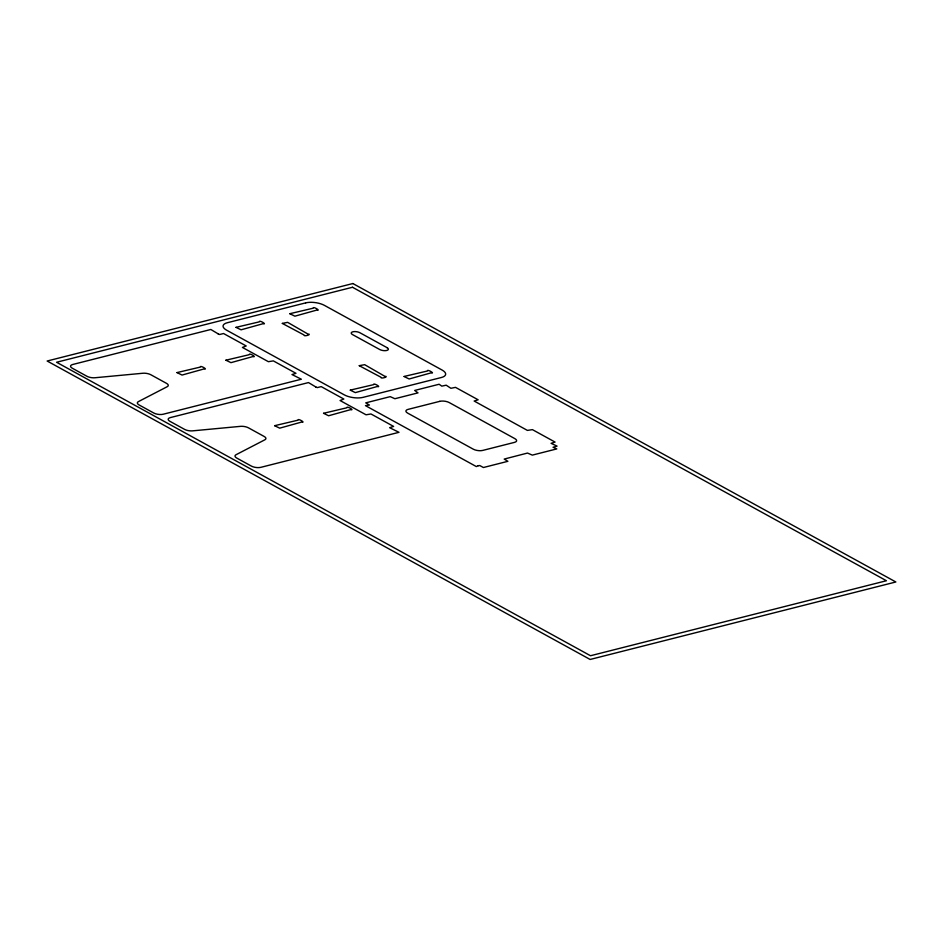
<?xml version="1.0" encoding="UTF-8"?>
<svg xmlns="http://www.w3.org/2000/svg" width="943" height="943" viewBox="0 0 943 943"><rect width="100%" height="100%" fill="white"/><g stroke="black" fill="none" stroke-linecap="round" stroke-linejoin="round"><path stroke-width="1.41" d="M177.001 372.603L182.046 375.055L203.841 368.996C208.933 370.163 199.798 364.705 200.352 367.075L177.013 372.579M225.919 360.202L230.964 362.654L252.748 356.595C257.863 357.762 248.74 352.305 249.27 354.686L225.919 360.202M236.033 327.362L241.078 329.814L262.873 323.755C267.965 324.946 258.806 319.477 259.384 321.834L236.045 327.339M274.649 425.706L279.694 428.157L301.477 422.099C306.628 423.242 297.399 417.796 298 420.177L274.649 425.682M289.843 313.724L294.888 316.176L316.683 310.117C321.787 311.284 312.628 305.827 313.194 308.196L289.843 313.701M323.555 413.305L328.6 415.757L350.395 409.698C355.546 410.83 346.293 405.396 346.906 407.777L323.567 413.282M350.289 390.166L355.334 392.618L377.129 386.547C382.292 387.714 372.933 382.233 373.64 384.638L350.313 390.107M404.099 376.528L409.144 378.98L430.927 372.909C436.079 374.088 426.731 368.607 427.45 371L404.134 376.446M478.278 465.689L476.345 466.573L365.483 405.643L369.42 405.042L365.754 402.85L390.213 396.649L394.905 398.724L418.008 392.877L414.672 390.449L439.132 384.249L441.784 386.135L446.192 385.192L450.895 388.28L455.516 387.373L478.136 399.797L474.164 401.034L527.385 430.397L532.441 429.643L555.062 442.078L551.089 443.316L557.054 446.122L553.069 447.265L556.783 448.915L532.323 455.115L527.491 453.064L504.222 459.064L507.864 461.316L483.405 467.516L479.787 465.547L478.278 465.689M218.222 333.928L219.66 334.494L223.562 333.527L246.194 345.963L242.445 347.437L268.39 361.688L273.34 360.886L295.961 373.322L291.988 374.548L301.347 379.216L163.163 414.248A6.719 2.64 7.9 0 1 153.744 412.999L139.116 404.96A6.719 2.64 7.9 0 1 138.373 401.635L167.241 386.677A6.719 2.64 7.9 0 0 166.498 383.353L150.821 374.736A6.719 2.64 7.9 0 0 142.829 373.251L94.925 377.754A6.719 2.64 7.9 0 1 86.921 376.269L72.305 368.23A6.719 2.64 7.9 0 1 72.67 364.505L210.843 329.484L218.234 333.905M282.334 323.425L304 334.954C303.21 337.111 312.946 334.187 307.831 333.987L287.627 322.353L282.334 323.402M315.87 387.031L317.296 387.597L321.209 386.63L343.83 399.054L340.081 400.539L366.037 414.79L370.976 413.977L393.608 426.413L389.636 427.686L398.983 432.318L260.81 467.339A6.719 2.64 7.9 0 1 251.392 466.101L236.764 458.062A6.719 2.64 7.9 0 1 236.021 454.738L264.889 439.78A6.719 2.64 7.9 0 0 264.146 436.456L248.469 427.839A6.719 2.64 7.9 0 0 240.465 426.354L192.561 430.857A6.719 2.64 7.9 0 1 184.569 429.371L169.94 421.332A6.719 2.64 7.9 0 1 170.306 417.608L308.491 382.575L315.87 386.995M359.259 365.707L380.925 377.224C380.088 379.392 389.966 376.434 384.744 376.257L364.67 364.682L359.283 365.66M352.859 283.537L47.15 361.016L590.141 659.463L895.85 581.984L352.859 283.537M352.493 287.261L56.568 362.265L590.507 655.739L886.432 580.735L352.493 287.261M305.662 302.88L227.298 322.742A13.367 5.269 7.9 0 0 226.568 330.156L344.301 394.869A13.367 5.269 7.9 0 0 363.043 397.357L441.407 377.495A13.367 5.269 7.9 0 0 442.137 370.069L324.392 305.355A13.367 5.269 7.9 0 0 305.662 302.88M439.839 401.329L408.036 409.392A6.719 2.64 7.9 0 0 407.671 413.117L473.292 449.186A6.719 2.64 7.9 0 0 482.698 450.424L514.501 442.373A6.719 2.64 7.9 0 0 514.866 438.648L449.257 402.578A6.719 2.64 7.9 0 0 439.839 401.329M387.054 347.661L359.908 332.738A5.033 1.98 7.9 0 0 352.847 331.795A5.033 1.98 7.9 0 0 352.564 334.6L379.723 349.523A5.033 1.98 7.9 0 0 386.783 350.454A5.033 1.98 7.9 0 0 387.054 347.661"/></g></svg>
